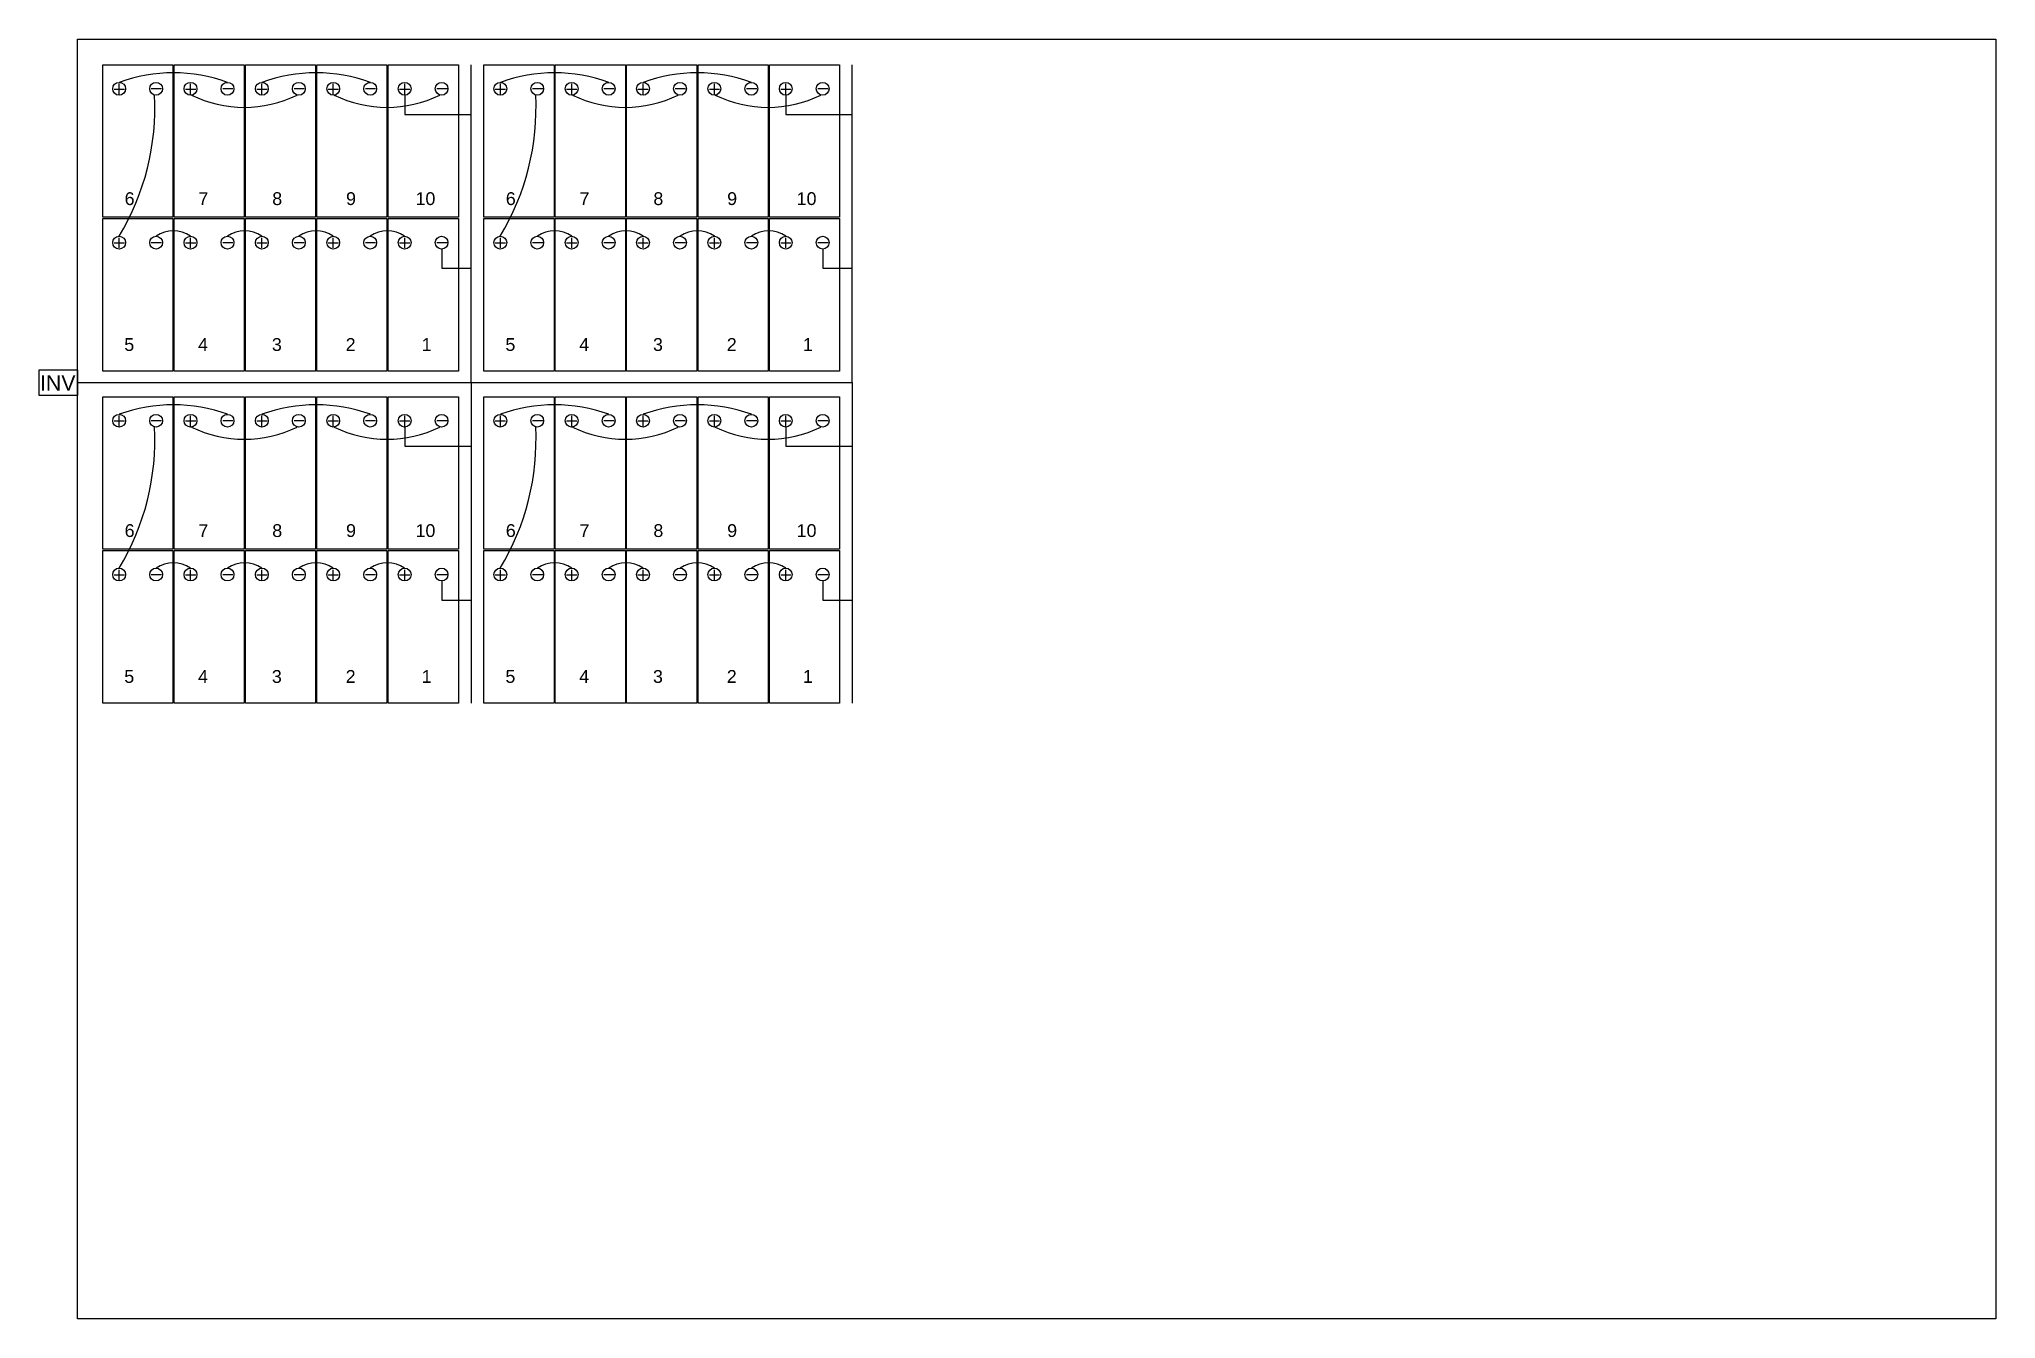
# Model space of a CAD drawing. Header units: inches. Extents: x 825.9 to 856.5, y 1650.2 to 1670.2.
import ezdxf

# ---------------------------------------------------------------- set-up
doc = ezdxf.new("R2010")
doc.units = ezdxf.units.IN
doc.header["$MEASUREMENT"] = 0
for name, color, linetype in [('Cable', 30, 'Continuous'), ('Inverter', 210, 'Continuous'), ('Panel', 130, 'Continuous'), ('Roof', 8, 'Continuous')]:
    doc.layers.add(name, color=color, linetype=linetype)
doc.styles.get("Standard").update_dxf_attribs({"font": 'arial.ttf'})

msp = doc.modelspace()

# ---------------------------------------------------------------- linework, layer by layer
at = {"layer": 'Cable'}
for points in [[(826.455, 1664.877), (832.41, 1664.877), (832.61, 1664.877), (832.61, 1669.845)], [(832.61, 1664.877), (838.37, 1664.877), (838.57, 1664.877), (838.57, 1669.845)], [(831.571, 1669.369), (831.571, 1669.069), (832.61, 1669.069)], [(837.531, 1669.369), (837.531, 1669.069), (838.57, 1669.069)], [(832.151, 1666.966), (832.151, 1666.666), (832.61, 1666.666)], [(838.111, 1666.966), (838.111, 1666.666), (838.57, 1666.666)], [(832.61, 1664.877), (832.61, 1659.869)], [(838.57, 1664.877), (838.57, 1659.869)], [(831.571, 1664.181), (831.571, 1663.881), (832.61, 1663.881)], [(837.531, 1664.181), (837.531, 1663.881), (838.57, 1663.881)], [(832.151, 1661.778), (832.151, 1661.478), (832.61, 1661.478)], [(838.111, 1661.778), (838.111, 1661.478), (838.57, 1661.478)]]:
    msp.add_lwpolyline(points, dxfattribs=at)
for centre, radius, start, end in [((827.955, 1667.237), 2.482, 70.0254, 109.9735), ((830.187, 1667.237), 2.482, 70.0254, 109.9735), ((833.915, 1667.237), 2.482, 70.0254, 109.9735), ((836.147, 1667.237), 2.482, 70.0254, 109.9735), ((823.781, 1669.173), 3.884, 328.8742, 2.9375), ((829.062, 1671.063), 1.884, 243.9956, 296.0031), ((831.294, 1671.063), 1.884, 243.9956, 296.0031), ((829.741, 1669.173), 3.884, 328.8742, 2.9375), ((835.022, 1671.063), 1.884, 243.9956, 296.0031), ((837.254, 1671.063), 1.884, 243.9956, 296.0031), ((827.954, 1666.77), 0.478, 55.8005, 124.2007), ((829.07, 1666.77), 0.478, 55.8005, 124.2007), ((830.186, 1666.77), 0.478, 55.8005, 124.2007), ((831.302, 1666.77), 0.478, 55.8005, 124.2007), ((833.914, 1666.77), 0.478, 55.8005, 124.2007), ((835.03, 1666.77), 0.478, 55.8005, 124.2007), ((836.146, 1666.77), 0.478, 55.8005, 124.2007), ((837.262, 1666.77), 0.478, 55.8005, 124.2007), ((827.955, 1662.049), 2.482, 70.0254, 109.9735), ((830.187, 1662.049), 2.482, 70.0254, 109.9735), ((833.915, 1662.049), 2.482, 70.0254, 109.9735), ((836.147, 1662.049), 2.482, 70.0254, 109.9735), ((823.781, 1663.985), 3.884, 328.8742, 2.9375), ((829.062, 1665.875), 1.884, 243.9956, 296.0031), ((831.294, 1665.875), 1.884, 243.9956, 296.0031), ((829.741, 1663.985), 3.884, 328.8742, 2.9375), ((835.022, 1665.875), 1.884, 243.9956, 296.0031), ((837.254, 1665.875), 1.884, 243.9956, 296.0031), ((827.954, 1661.582), 0.478, 55.8005, 124.2007), ((829.07, 1661.582), 0.478, 55.8005, 124.2007), ((830.186, 1661.582), 0.478, 55.8005, 124.2007), ((831.302, 1661.582), 0.478, 55.8005, 124.2007), ((833.914, 1661.582), 0.478, 55.8005, 124.2007), ((835.03, 1661.582), 0.478, 55.8005, 124.2007), ((836.146, 1661.582), 0.478, 55.8005, 124.2007), ((837.262, 1661.582), 0.478, 55.8005, 124.2007)]:
    msp.add_arc(centre, radius, start, end, dxfattribs=at)
at = {"layer": 'Inverter'}
msp.add_lwpolyline([(825.855, 1664.677), (825.855, 1665.077), (826.455, 1665.077), (826.455, 1664.677)], close=True, dxfattribs=at)
at = {"layer": 'Panel'}
for points in [[(826.85, 1667.461), (826.85, 1669.845), (827.946, 1669.845), (827.946, 1667.461)], [(827.966, 1667.461), (827.966, 1669.845), (829.062, 1669.845), (829.062, 1667.461)], [(829.082, 1667.461), (829.082, 1669.845), (830.178, 1669.845), (830.178, 1667.461)], [(830.198, 1667.461), (830.198, 1669.845), (831.294, 1669.845), (831.294, 1667.461)], [(831.314, 1667.461), (831.314, 1669.845), (832.41, 1669.845), (832.41, 1667.461)], [(832.81, 1667.461), (832.81, 1669.845), (833.906, 1669.845), (833.906, 1667.461)], [(833.926, 1667.461), (833.926, 1669.845), (835.022, 1669.845), (835.022, 1667.461)], [(835.042, 1667.461), (835.042, 1669.845), (836.138, 1669.845), (836.138, 1667.461)], [(836.158, 1667.461), (836.158, 1669.845), (837.254, 1669.845), (837.254, 1667.461)], [(837.274, 1667.461), (837.274, 1669.845), (838.37, 1669.845), (838.37, 1667.461)], [(826.85, 1665.057), (826.85, 1667.441), (827.946, 1667.441), (827.946, 1665.057)], [(827.966, 1665.057), (827.966, 1667.441), (829.062, 1667.441), (829.062, 1665.057)], [(829.082, 1665.057), (829.082, 1667.441), (830.178, 1667.441), (830.178, 1665.057)], [(830.198, 1665.057), (830.198, 1667.441), (831.294, 1667.441), (831.294, 1665.057)], [(831.314, 1665.057), (831.314, 1667.441), (832.41, 1667.441), (832.41, 1665.057)], [(832.81, 1665.057), (832.81, 1667.441), (833.906, 1667.441), (833.906, 1665.057)], [(833.926, 1665.057), (833.926, 1667.441), (835.022, 1667.441), (835.022, 1665.057)], [(835.042, 1665.057), (835.042, 1667.441), (836.138, 1667.441), (836.138, 1665.057)], [(836.158, 1665.057), (836.158, 1667.441), (837.254, 1667.441), (837.254, 1665.057)], [(837.274, 1665.057), (837.274, 1667.441), (838.37, 1667.441), (838.37, 1665.057)], [(826.85, 1662.273), (826.85, 1664.657), (827.946, 1664.657), (827.946, 1662.273)], [(827.966, 1662.273), (827.966, 1664.657), (829.062, 1664.657), (829.062, 1662.273)], [(829.082, 1662.273), (829.082, 1664.657), (830.178, 1664.657), (830.178, 1662.273)], [(830.198, 1662.273), (830.198, 1664.657), (831.294, 1664.657), (831.294, 1662.273)], [(831.314, 1662.273), (831.314, 1664.657), (832.41, 1664.657), (832.41, 1662.273)], [(832.81, 1662.273), (832.81, 1664.657), (833.906, 1664.657), (833.906, 1662.273)], [(833.926, 1662.273), (833.926, 1664.657), (835.022, 1664.657), (835.022, 1662.273)], [(835.042, 1662.273), (835.042, 1664.657), (836.138, 1664.657), (836.138, 1662.273)], [(836.158, 1662.273), (836.158, 1664.657), (837.254, 1664.657), (837.254, 1662.273)], [(837.274, 1662.273), (837.274, 1664.657), (838.37, 1664.657), (838.37, 1662.273)], [(826.85, 1659.869), (826.85, 1662.253), (827.946, 1662.253), (827.946, 1659.869)], [(827.966, 1659.869), (827.966, 1662.253), (829.062, 1662.253), (829.062, 1659.869)], [(829.082, 1659.869), (829.082, 1662.253), (830.178, 1662.253), (830.178, 1659.869)], [(830.198, 1659.869), (830.198, 1662.253), (831.294, 1662.253), (831.294, 1659.869)], [(831.314, 1659.869), (831.314, 1662.253), (832.41, 1662.253), (832.41, 1659.869)], [(832.81, 1659.869), (832.81, 1662.253), (833.906, 1662.253), (833.906, 1659.869)], [(833.926, 1659.869), (833.926, 1662.253), (835.022, 1662.253), (835.022, 1659.869)], [(835.042, 1659.869), (835.042, 1662.253), (836.138, 1662.253), (836.138, 1659.869)], [(836.158, 1659.869), (836.158, 1662.253), (837.254, 1662.253), (837.254, 1659.869)], [(837.274, 1659.869), (837.274, 1662.253), (838.37, 1662.253), (838.37, 1659.869)]]:
    msp.add_lwpolyline(points, close=True, dxfattribs=at)
for points in [[(827.027, 1669.465), (827.187, 1669.465)], [(827.107, 1669.385), (827.107, 1669.545)], [(827.609, 1669.472), (827.769, 1669.472)], [(828.143, 1669.465), (828.303, 1669.465)], [(828.223, 1669.385), (828.223, 1669.545)], [(828.725, 1669.472), (828.885, 1669.472)], [(829.259, 1669.465), (829.419, 1669.465)], [(829.339, 1669.385), (829.339, 1669.545)], [(829.841, 1669.472), (830.001, 1669.472)], [(830.375, 1669.465), (830.535, 1669.465)], [(830.455, 1669.385), (830.455, 1669.545)], [(830.957, 1669.472), (831.117, 1669.472)], [(831.491, 1669.465), (831.651, 1669.465)], [(831.571, 1669.385), (831.571, 1669.545)], [(832.073, 1669.472), (832.233, 1669.472)], [(832.987, 1669.465), (833.147, 1669.465)], [(833.067, 1669.385), (833.067, 1669.545)], [(833.569, 1669.472), (833.729, 1669.472)], [(834.103, 1669.465), (834.263, 1669.465)], [(834.183, 1669.385), (834.183, 1669.545)], [(834.685, 1669.472), (834.845, 1669.472)], [(835.219, 1669.465), (835.379, 1669.465)], [(835.299, 1669.385), (835.299, 1669.545)], [(835.801, 1669.472), (835.961, 1669.472)], [(836.335, 1669.465), (836.495, 1669.465)], [(836.415, 1669.385), (836.415, 1669.545)], [(836.917, 1669.472), (837.077, 1669.472)], [(837.451, 1669.465), (837.611, 1669.465)], [(837.531, 1669.385), (837.531, 1669.545)], [(838.033, 1669.472), (838.193, 1669.472)], [(827.027, 1667.061), (827.187, 1667.061)], [(827.107, 1666.981), (827.107, 1667.141)], [(827.609, 1667.068), (827.769, 1667.068)], [(828.143, 1667.061), (828.303, 1667.061)], [(828.223, 1666.981), (828.223, 1667.141)], [(828.725, 1667.068), (828.885, 1667.068)], [(829.259, 1667.061), (829.419, 1667.061)], [(829.339, 1666.981), (829.339, 1667.141)], [(829.841, 1667.068), (830.001, 1667.068)], [(830.375, 1667.061), (830.535, 1667.061)], [(830.455, 1666.981), (830.455, 1667.141)], [(830.957, 1667.068), (831.117, 1667.068)], [(831.491, 1667.061), (831.651, 1667.061)], [(831.571, 1666.981), (831.571, 1667.141)], [(832.073, 1667.068), (832.233, 1667.068)], [(832.987, 1667.061), (833.147, 1667.061)], [(833.067, 1666.981), (833.067, 1667.141)], [(833.569, 1667.068), (833.729, 1667.068)], [(834.103, 1667.061), (834.263, 1667.061)], [(834.183, 1666.981), (834.183, 1667.141)], [(834.685, 1667.068), (834.845, 1667.068)], [(835.219, 1667.061), (835.379, 1667.061)], [(835.299, 1666.981), (835.299, 1667.141)], [(835.801, 1667.068), (835.961, 1667.068)], [(836.335, 1667.061), (836.495, 1667.061)], [(836.415, 1666.981), (836.415, 1667.141)], [(836.917, 1667.068), (837.077, 1667.068)], [(837.451, 1667.061), (837.611, 1667.061)], [(837.531, 1666.981), (837.531, 1667.141)], [(838.033, 1667.068), (838.193, 1667.068)], [(827.027, 1664.277), (827.187, 1664.277)], [(827.107, 1664.197), (827.107, 1664.357)], [(827.609, 1664.284), (827.769, 1664.284)], [(828.143, 1664.277), (828.303, 1664.277)], [(828.223, 1664.197), (828.223, 1664.357)], [(828.725, 1664.284), (828.885, 1664.284)], [(829.259, 1664.277), (829.419, 1664.277)], [(829.339, 1664.197), (829.339, 1664.357)], [(829.841, 1664.284), (830.001, 1664.284)], [(830.375, 1664.277), (830.535, 1664.277)], [(830.455, 1664.197), (830.455, 1664.357)], [(830.957, 1664.284), (831.117, 1664.284)], [(831.491, 1664.277), (831.651, 1664.277)], [(831.571, 1664.197), (831.571, 1664.357)], [(832.073, 1664.284), (832.233, 1664.284)], [(832.987, 1664.277), (833.147, 1664.277)], [(833.067, 1664.197), (833.067, 1664.357)], [(833.569, 1664.284), (833.729, 1664.284)], [(834.103, 1664.277), (834.263, 1664.277)], [(834.183, 1664.197), (834.183, 1664.357)], [(834.685, 1664.284), (834.845, 1664.284)], [(835.219, 1664.277), (835.379, 1664.277)], [(835.299, 1664.197), (835.299, 1664.357)], [(835.801, 1664.284), (835.961, 1664.284)], [(836.335, 1664.277), (836.495, 1664.277)], [(836.415, 1664.197), (836.415, 1664.357)], [(836.917, 1664.284), (837.077, 1664.284)], [(837.451, 1664.277), (837.611, 1664.277)], [(837.531, 1664.197), (837.531, 1664.357)], [(838.033, 1664.284), (838.193, 1664.284)], [(827.027, 1661.873), (827.187, 1661.873)], [(827.107, 1661.793), (827.107, 1661.953)], [(827.609, 1661.88), (827.769, 1661.88)], [(828.143, 1661.873), (828.303, 1661.873)], [(828.223, 1661.793), (828.223, 1661.953)], [(828.725, 1661.88), (828.885, 1661.88)], [(829.259, 1661.873), (829.419, 1661.873)], [(829.339, 1661.793), (829.339, 1661.953)], [(829.841, 1661.88), (830.001, 1661.88)], [(830.375, 1661.873), (830.535, 1661.873)], [(830.455, 1661.793), (830.455, 1661.953)], [(830.957, 1661.88), (831.117, 1661.88)], [(831.491, 1661.873), (831.651, 1661.873)], [(831.571, 1661.793), (831.571, 1661.953)], [(832.073, 1661.88), (832.233, 1661.88)], [(832.987, 1661.873), (833.147, 1661.873)], [(833.067, 1661.793), (833.067, 1661.953)], [(833.569, 1661.88), (833.729, 1661.88)], [(834.103, 1661.873), (834.263, 1661.873)], [(834.183, 1661.793), (834.183, 1661.953)], [(834.685, 1661.88), (834.845, 1661.88)], [(835.219, 1661.873), (835.379, 1661.873)], [(835.299, 1661.793), (835.299, 1661.953)], [(835.801, 1661.88), (835.961, 1661.88)], [(836.335, 1661.873), (836.495, 1661.873)], [(836.415, 1661.793), (836.415, 1661.953)], [(836.917, 1661.88), (837.077, 1661.88)], [(837.451, 1661.873), (837.611, 1661.873)], [(837.531, 1661.793), (837.531, 1661.953)], [(838.033, 1661.88), (838.193, 1661.88)]]:
    msp.add_lwpolyline(points, dxfattribs=at)
for centre in [(827.106, 1669.469), (827.684, 1669.469), (828.222, 1669.469), (828.8, 1669.469), (829.338, 1669.469), (829.916, 1669.469), (830.454, 1669.469), (831.032, 1669.469), (831.57, 1669.469), (832.148, 1669.469), (833.066, 1669.469), (833.644, 1669.469), (834.182, 1669.469), (834.76, 1669.469), (835.298, 1669.469), (835.876, 1669.469), (836.414, 1669.469), (836.992, 1669.469), (837.53, 1669.469), (838.108, 1669.469), (827.106, 1667.065), (827.684, 1667.065), (828.222, 1667.065), (828.8, 1667.065), (829.338, 1667.065), (829.916, 1667.065), (830.454, 1667.065), (831.032, 1667.065), (831.57, 1667.065), (832.148, 1667.065), (833.066, 1667.065), (833.644, 1667.065), (834.182, 1667.065), (834.76, 1667.065), (835.298, 1667.065), (835.876, 1667.065), (836.414, 1667.065), (836.992, 1667.065), (837.53, 1667.065), (838.108, 1667.065), (827.106, 1664.281), (827.684, 1664.281), (828.222, 1664.281), (828.8, 1664.281), (829.338, 1664.281), (829.916, 1664.281), (830.454, 1664.281), (831.032, 1664.281), (831.57, 1664.281), (832.148, 1664.281), (833.066, 1664.281), (833.644, 1664.281), (834.182, 1664.281), (834.76, 1664.281), (835.298, 1664.281), (835.876, 1664.281), (836.414, 1664.281), (836.992, 1664.281), (837.53, 1664.281), (838.108, 1664.281), (827.106, 1661.877), (827.684, 1661.877), (828.222, 1661.877), (828.8, 1661.877), (829.338, 1661.877), (829.916, 1661.877), (830.454, 1661.877), (831.032, 1661.877), (831.57, 1661.877), (832.148, 1661.877), (833.066, 1661.877), (833.644, 1661.877), (834.182, 1661.877), (834.76, 1661.877), (835.298, 1661.877), (835.876, 1661.877), (836.414, 1661.877), (836.992, 1661.877), (837.53, 1661.877), (838.108, 1661.877)]:
    msp.add_circle(centre, 0.1, dxfattribs=at)
at = {"layer": 'Roof'}
msp.add_lwpolyline([(826.453, 1670.245), (856.453, 1670.245), (856.453, 1650.245), (826.453, 1650.245)], close=True, dxfattribs=at)

# ---------------------------------------------------------------- texts
at = {"layer": 'Inverter'}
msp.add_text('INV', height=0.2391, dxfattribs=at).set_placement((825.867, 1664.753))
at = {"layer": 'Panel', "char_height": 0.2, "attachment_point": 1}
for s, insert in [('6', (827.192, 1667.852)), ('7', (828.346, 1667.852)), ('8', (829.5, 1667.852)), ('9', (830.654, 1667.852)), ('10', (831.74, 1667.852)), ('6', (833.152, 1667.852)), ('7', (834.306, 1667.852)), ('8', (835.46, 1667.852)), ('9', (836.614, 1667.852)), ('10', (837.7, 1667.852)), ('5', (827.186, 1665.572)), ('4', (828.34, 1665.572)), ('3', (829.494, 1665.572)), ('2', (830.648, 1665.572)), ('1', (831.837, 1665.572)), ('5', (833.146, 1665.572)), ('4', (834.3, 1665.572)), ('3', (835.454, 1665.572)), ('2', (836.608, 1665.572)), ('1', (837.797, 1665.572)), ('6', (827.192, 1662.664)), ('7', (828.346, 1662.664)), ('8', (829.5, 1662.664)), ('9', (830.654, 1662.664)), ('10', (831.74, 1662.664)), ('6', (833.152, 1662.664)), ('7', (834.306, 1662.664)), ('8', (835.46, 1662.664)), ('9', (836.614, 1662.664)), ('10', (837.7, 1662.664)), ('5', (827.186, 1660.384)), ('4', (828.34, 1660.384)), ('3', (829.494, 1660.384)), ('2', (830.648, 1660.384)), ('1', (831.837, 1660.384)), ('5', (833.146, 1660.384)), ('4', (834.3, 1660.384)), ('3', (835.454, 1660.384)), ('2', (836.608, 1660.384)), ('1', (837.797, 1660.384))]:
    msp.add_mtext_dynamic_manual_height_columns(s, width=0.19654, gutter_width=1, heights=[0], dxfattribs=dict(at, insert=insert))

doc.saveas('drawing.dxf')
